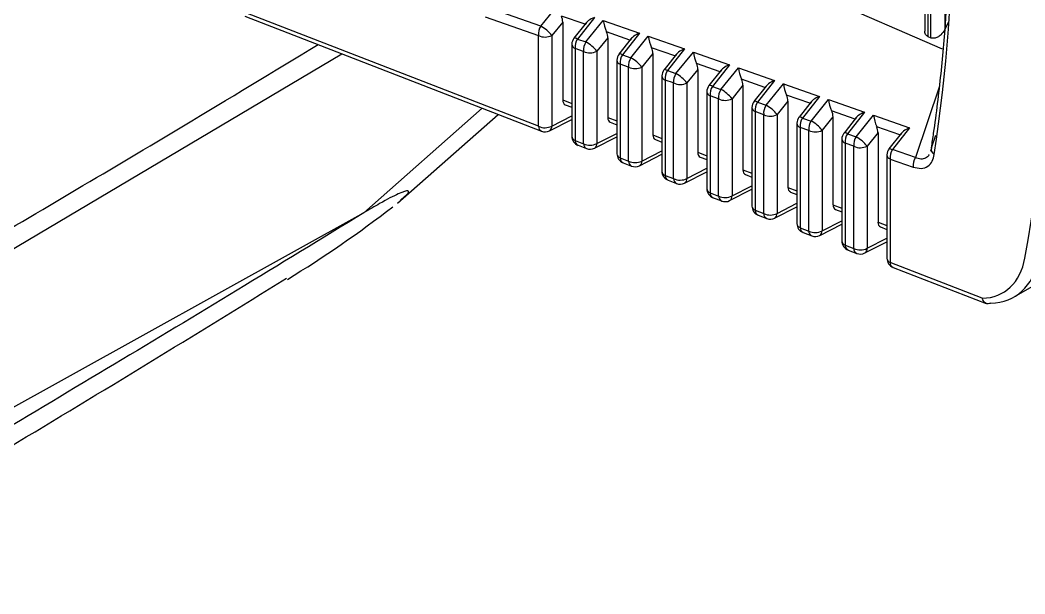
# Model space of a CAD drawing. Extents: x 11 to 120, y 2 to 94.
# Drawn here: x 90.513 to 91.543, y 71.509 to 72.098 of the extents above; entities that cross this region are included whole.
import ezdxf

# ---------------------------------------------------------------- set-up
doc = ezdxf.new("R2010")
doc.units = 0
doc.header["$MEASUREMENT"] = 0
doc.layers.add('OBJECT', color=7, linetype='CONTINUOUS')

msp = doc.modelspace()

# ---------------------------------------------------------------- linework, layer by layer
at = {"layer": 'OBJECT'}
for p, q in [((91.4402, 72.5258), (91.4402, 72.086)), ((91.4432, 72.5207), (91.4432, 72.0808)), ((91.4465, 72.0793), (91.4465, 72.5113)), ((91.1424, 72.2055), (91.4581, 72.068)), ((91.4606, 72.1174), (91.4606, 72.0876)), ((91.0442, 71.9886), (90.7399, 72.1067)), ((91.0466, 72.0913), (90.9921, 72.1104)), ((91.0466, 72.0913), (91.0645, 72.1133)), ((90.743, 72.1016), (91.0473, 71.9836)), ((90.9897, 72.1007), (91.0442, 72.0816)), ((91.0691, 72.0955), (91.0579, 72.0818)), ((91.0919, 72.0932), (91.0677, 72.1017)), ((91.0691, 72.0955), (91.0691, 72.0156)), ((91.0931, 72.0947), (91.0806, 72.0789)), ((91.1017, 72.1003), (91.0841, 72.0781)), ((91.0928, 72.0751), (91.1106, 72.0971)), ((91.1106, 72.0971), (91.1478, 72.0841)), ((91.138, 72.077), (91.1139, 72.0855)), ((91.0442, 71.9886), (91.0442, 72.0816)), ((91.0579, 72.0818), (91.0579, 71.9888)), ((91.0841, 72.0781), (91.0928, 72.0751)), ((91.1152, 72.0793), (91.1041, 72.0655)), ((91.1152, 72.0793), (91.1152, 71.9977)), ((91.1392, 72.0785), (91.1267, 72.0627)), ((91.1478, 72.0841), (91.1303, 72.0619)), ((91.139, 72.0589), (91.1568, 72.0809)), ((91.1568, 72.0809), (91.194, 72.0679)), ((91.4432, 72.0808), (91.4465, 72.0793)), ((91.0784, 72.0727), (91.0784, 71.9784)), ((91.0904, 72.0654), (91.0817, 72.0684)), ((91.0817, 72.0684), (91.0817, 71.9741)), ((91.0904, 71.9707), (91.0904, 72.0654)), ((91.1041, 72.0655), (91.1041, 71.9709)), ((91.1841, 72.0608), (91.16, 72.0692)), ((91.194, 72.0679), (91.1764, 72.0457)), ((91.1851, 72.0427), (91.203, 72.0647)), ((91.203, 72.0647), (91.2401, 72.0517)), ((90.2313, 71.7002), (90.8426, 72.063)), ((91.1246, 72.0565), (91.1246, 71.9605)), ((91.1303, 72.0619), (91.139, 72.0589)), ((91.1614, 72.0631), (91.1502, 72.0493)), ((91.1614, 72.0631), (91.1614, 71.9798)), ((91.1854, 72.0623), (91.1729, 72.0465)), ((91.1366, 72.0492), (91.1279, 72.0522)), ((91.1279, 72.0522), (91.1279, 71.9562)), ((91.1366, 71.9528), (91.1366, 72.0492)), ((91.1502, 72.0493), (91.1502, 71.953)), ((91.1764, 72.0457), (91.1851, 72.0427)), ((91.2076, 72.0469), (91.1964, 72.0331)), ((91.2303, 72.0446), (91.2062, 72.053)), ((91.2076, 72.0469), (91.2076, 71.9619)), ((91.2315, 72.0461), (91.219, 72.0303)), ((91.2401, 72.0517), (91.2225, 72.0295)), ((91.2313, 72.0264), (91.2492, 72.0485)), ((91.2492, 72.0485), (91.2862, 72.0355)), ((91.1707, 72.0403), (91.1707, 71.9426)), ((91.1827, 72.033), (91.174, 72.036)), ((91.174, 72.036), (91.174, 71.9383)), ((91.1827, 71.9349), (91.1827, 72.033)), ((91.1964, 72.0331), (91.1964, 71.9351)), ((91.2764, 72.0284), (91.2524, 72.0368)), ((91.2862, 72.0355), (91.2687, 72.0133)), ((91.2168, 72.0241), (91.2168, 71.9247)), ((91.2225, 72.0295), (91.2313, 72.0264)), ((91.2538, 72.0307), (91.2426, 72.0169)), ((91.2538, 72.0307), (91.2538, 71.944)), ((91.2776, 72.0299), (91.2651, 72.0141)), ((91.2775, 72.0102), (91.2954, 72.0323)), ((91.2954, 72.0323), (91.3324, 72.0193)), ((91.4552, 72.0298), (91.4306, 71.9565)), ((91.0691, 72.0156), (91.0784, 72.0119)), ((91.2289, 72.0167), (91.2201, 72.0198)), ((91.2201, 72.0198), (91.2201, 71.9204)), ((91.2289, 71.917), (91.2289, 72.0167)), ((91.2426, 72.0169), (91.2426, 71.9172)), ((91.2687, 72.0133), (91.2775, 72.0102)), ((91.2999, 72.0145), (91.2888, 72.0007)), ((91.3225, 72.0122), (91.2986, 72.0206)), ((91.2999, 72.0145), (91.2999, 71.926)), ((91.3238, 72.0137), (91.3113, 71.9979)), ((91.3324, 72.0193), (91.3148, 71.9971)), ((91.3237, 71.994), (91.3415, 72.0161)), ((91.3415, 72.0161), (91.3785, 72.0031)), ((90.9865, 72.0072), (90.8653, 71.8999)), ((91.0716, 72.0107), (91.0784, 72.0081)), ((91.263, 72.0079), (91.263, 71.9068)), ((91.2751, 72.0005), (91.2663, 72.0036)), ((91.2663, 72.0036), (91.2663, 71.9025)), ((91.3687, 71.996), (91.3447, 72.0044)), ((91.3785, 72.0031), (91.361, 71.9809)), ((90.8995, 71.9097), (91.0028, 72.0008)), ((91.0554, 71.984), (91.0784, 71.9957)), ((91.0579, 71.9888), (91.0784, 71.9993)), ((91.1152, 71.9977), (91.1246, 71.9941)), ((91.1178, 71.9928), (91.1246, 71.9902)), ((91.2751, 71.8991), (91.2751, 72.0005)), ((91.2888, 72.0007), (91.2888, 71.8993)), ((91.3091, 71.9917), (91.3091, 71.8889)), ((91.3148, 71.9971), (91.3237, 71.994)), ((91.3461, 71.9983), (91.335, 71.9845)), ((91.3461, 71.9983), (91.3461, 71.9081)), ((91.3699, 71.9975), (91.3574, 71.9817)), ((91.3698, 71.9778), (91.3877, 71.9999)), ((91.3877, 71.9999), (91.4246, 71.9869)), ((91.1041, 71.9709), (91.1246, 71.9813)), ((91.3213, 71.9843), (91.3124, 71.9874)), ((91.3124, 71.9874), (91.3124, 71.8846)), ((91.3213, 71.8812), (91.3213, 71.9843)), ((91.335, 71.9845), (91.335, 71.8814)), ((91.3923, 71.9821), (91.3811, 71.9683)), ((91.4148, 71.9798), (91.3909, 71.9882)), ((91.3923, 71.9821), (91.3923, 71.8902)), ((91.416, 71.9813), (91.4035, 71.9655)), ((91.4246, 71.9869), (91.4071, 71.9647)), ((91.0817, 71.9741), (91.0904, 71.9707)), ((91.1016, 71.9661), (91.1246, 71.9778)), ((91.1614, 71.9798), (91.1707, 71.9762)), ((91.164, 71.9749), (91.1707, 71.9723)), ((91.3552, 71.9755), (91.3552, 71.871)), ((91.3674, 71.9681), (91.3585, 71.9712)), ((91.3585, 71.9712), (91.3585, 71.8668)), ((91.361, 71.9809), (91.3698, 71.9778)), ((91.4471, 71.9666), (91.4515, 71.9796)), ((91.0848, 71.9691), (91.0934, 71.9657)), ((91.1502, 71.953), (91.1707, 71.9634)), ((91.2076, 71.9619), (91.2168, 71.9583)), ((91.3674, 71.8633), (91.3674, 71.9681)), ((91.3811, 71.9683), (91.3811, 71.8635)), ((91.4306, 71.9565), (91.4071, 71.9647)), ((91.4464, 71.9649), (91.4459, 71.9633)), ((91.4466, 71.9658), (91.4461, 71.9632)), ((91.1279, 71.9562), (91.1366, 71.9528)), ((91.1309, 71.9512), (91.1396, 71.9478)), ((91.1478, 71.9482), (91.1707, 71.9599)), ((91.2101, 71.957), (91.2168, 71.9544)), ((91.4014, 71.9593), (91.4014, 71.8532)), ((91.4047, 71.955), (91.4047, 71.8489)), ((91.4047, 71.955), (91.4282, 71.9468)), ((91.1939, 71.9303), (91.2168, 71.9419)), ((91.1964, 71.9351), (91.2168, 71.9455)), ((91.2538, 71.944), (91.263, 71.9404)), ((91.174, 71.9383), (91.1827, 71.9349)), ((91.1771, 71.9333), (91.1858, 71.9299)), ((91.2563, 71.9391), (91.263, 71.9365)), ((91.2201, 71.9204), (91.2289, 71.917)), ((91.2401, 71.9124), (91.263, 71.924)), ((91.2426, 71.9172), (91.263, 71.9275)), ((91.2999, 71.926), (91.3091, 71.9225)), ((91.3025, 71.9212), (91.3091, 71.9187)), ((91.2232, 71.9154), (91.232, 71.912)), ((91.2888, 71.8993), (91.3091, 71.9096)), ((90.8653, 71.8999), (90.2449, 71.5555)), ((91.2663, 71.9025), (91.2751, 71.8991)), ((91.2863, 71.8945), (91.3091, 71.9061)), ((91.3461, 71.9081), (91.3552, 71.9046)), ((91.3487, 71.9033), (91.3552, 71.9008)), ((91.2693, 71.8975), (91.2782, 71.8941)), ((91.335, 71.8814), (91.3552, 71.8917)), ((91.3923, 71.8902), (91.4014, 71.8867)), ((91.3124, 71.8846), (91.3213, 71.8812)), ((91.3155, 71.8796), (91.3243, 71.8762)), ((91.3325, 71.8766), (91.3552, 71.8881)), ((91.3949, 71.8854), (91.4014, 71.8829)), ((91.3787, 71.8587), (91.4014, 71.8702)), ((91.3811, 71.8635), (91.4014, 71.8738)), ((91.3585, 71.8668), (91.3674, 71.8633)), ((91.3616, 71.8617), (91.3705, 71.8583)), ((91.5319, 71.8136), (91.6186, 71.8636)), ((91.4992, 71.8122), (91.4047, 71.8489)), ((91.4078, 71.8438), (91.5033, 71.8068)), ((91.5077, 71.8072), (91.5079, 71.8073))]:
    msp.add_line(p, q, dxfattribs=at)
at = {"layer": 'OBJECT', "flags": 128}
for points in [[(91.0841, 72.0781), (91.083, 72.0786), (91.082, 72.079), (91.0813, 72.0791), (91.0808, 72.079), (91.0806, 72.0789)], [(91.1303, 72.0619), (91.1291, 72.0625), (91.1282, 72.0628), (91.1274, 72.0629), (91.1269, 72.0628), (91.1267, 72.0627)], [(91.1764, 72.0457), (91.1753, 72.0463), (91.1743, 72.0466), (91.1735, 72.0467), (91.173, 72.0467), (91.1729, 72.0465)], [(91.2225, 72.0295), (91.2214, 72.0301), (91.2204, 72.0304), (91.2197, 72.0305), (91.2192, 72.0305), (91.219, 72.0303)], [(91.2687, 72.0133), (91.2675, 72.0139), (91.2666, 72.0142), (91.2658, 72.0143), (91.2653, 72.0143), (91.2651, 72.0141)], [(91.3148, 71.9971), (91.3137, 71.9977), (91.3127, 71.998), (91.312, 71.9982), (91.3114, 71.9981), (91.3113, 71.9979)], [(91.361, 71.9809), (91.3598, 71.9815), (91.3588, 71.9818), (91.3581, 71.982), (91.3576, 71.9819), (91.3574, 71.9817)], [(91.4035, 71.9655), (91.4037, 71.9657), (91.4042, 71.9658), (91.405, 71.9656), (91.4059, 71.9653), (91.4071, 71.9647)]]:
    msp.add_lwpolyline(points, dxfattribs=at)
at = {"layer": 'OBJECT'}
for centre, radius, start, end in [((91.059, 72.0831), 0.0149, 146.4441, 185.6905), ((91.0273, 72.057), 0.0394, 39.0368, 60.6547), ((91.0509, 72.0956), 0.0155, 244.5111, 296.9454), ((91.0884, 72.0727), 0.01, 141.6473, 180), ((91.0965, 72.0699), 0.0149, 146.4466, 185.687), ((91.1052, 72.0668), 0.0149, 146.4418, 185.6891), ((91.0735, 72.0407), 0.0394, 39.0364, 60.6551), ((91.0834, 72.0731), 0.00502, 184.958, 250.352), ((91.097, 72.0794), 0.0155, 244.511, 296.9449), ((91.1346, 72.0565), 0.01, 141.6473, 180), ((91.1296, 72.0569), 0.00502, 184.9403, 250.3697), ((91.1427, 72.0537), 0.0149, 146.4451, 185.6885), ((91.1514, 72.0506), 0.0149, 146.4441, 185.6905), ((91.1197, 72.0245), 0.0394, 39.0384, 60.654), ((91.1432, 72.0632), 0.0155, 244.511, 296.9459), ((91.1807, 72.0403), 0.01, 141.6473, 180), ((91.1888, 72.0375), 0.0149, 146.4403, 185.6933), ((91.1757, 72.0407), 0.00501, 184.9377, 250.3723), ((91.1975, 72.0344), 0.0149, 146.4425, 185.6884), ((91.1894, 72.047), 0.0155, 244.511, 296.9449), ((91.1658, 72.0083), 0.0394, 39.0366, 60.6549), ((91.2268, 72.0241), 0.01, 141.6473, 180), ((91.2218, 72.0245), 0.00501, 184.9374, 250.3707), ((91.2349, 72.0213), 0.0149, 146.4436, 185.6873), ((91.2437, 72.0182), 0.0149, 146.4444, 185.6892), ((91.212, 71.9921), 0.0394, 39.039, 60.6525), ((91.2356, 72.0307), 0.0155, 244.5119, 296.9451), ((91.273, 72.0079), 0.01, 141.6473, 180), ((91.2811, 72.0051), 0.0149, 146.4471, 185.6865), ((91.268, 72.0084), 0.00502, 184.958, 250.352), ((91.2899, 72.002), 0.0149, 146.4425, 185.6894), ((91.2582, 71.9759), 0.0394, 39.0372, 60.6542), ((91.2818, 72.0145), 0.0155, 244.5099, 296.9455), ((91.3191, 71.9917), 0.01, 141.6473, 180), ((91.3141, 71.9922), 0.00502, 184.9403, 250.3697), ((91.3272, 71.9889), 0.0149, 146.444, 185.6895), ((91.3361, 71.9858), 0.0149, 146.4451, 185.6885), ((91.3044, 71.9597), 0.0394, 39.0401, 60.6514), ((91.0509, 72.0026), 0.0155, 244.5111, 296.9454), ((91.0499, 71.9887), 0.00568, 180.1492, 242.6743), ((91.0509, 71.9929), 0.01, 248.8055, 296.9342), ((91.0526, 71.9885), 0.00535, 302.3692, 2.97), ((91.3279, 71.9983), 0.0155, 244.5122, 296.9448), ((91.3652, 71.9755), 0.01, 141.6473, 180), ((91.0884, 71.9784), 0.01, 180, 248.8055), ((91.0836, 71.9789), 0.00517, 186.0146, 249.2954), ((91.0874, 71.9741), 0.00568, 180.1463, 242.6795), ((91.3602, 71.976), 0.00501, 184.9374, 250.3707), ((91.3734, 71.9727), 0.0149, 146.4425, 185.6884), ((91.3822, 71.9696), 0.0149, 146.4427, 185.6893), ((91.3505, 71.9435), 0.0394, 39.0388, 60.6535), ((91.097, 71.9847), 0.0155, 244.511, 296.9449), ((91.0961, 71.9708), 0.00568, 180.1463, 242.6795), ((91.0971, 71.975), 0.01, 248.8055, 296.9342), ((91.0987, 71.9706), 0.00535, 302.385, 2.9575), ((91.3741, 71.9821), 0.0155, 244.5099, 296.946), ((91.4114, 71.9593), 0.01, 141.6473, 180), ((91.4195, 71.9565), 0.0149, 146.4436, 185.6873), ((91.4526, 71.9649), 0.0058, 162.8984, 242.8241), ((91.1346, 71.9605), 0.01, 180, 248.8055), ((91.1297, 71.961), 0.00516, 185.9995, 249.3105), ((91.1336, 71.9562), 0.00568, 180.1494, 242.6765), ((91.1432, 71.9668), 0.0155, 244.511, 296.9459), ((91.1422, 71.9528), 0.00568, 180.1492, 242.6743), ((91.1449, 71.9527), 0.00535, 302.3868, 2.9557), ((91.4065, 71.9599), 0.00517, 186.0162, 249.2938), ((91.443, 71.9483), 0.0149, 146.4427, 185.6893), ((91.1432, 71.9571), 0.01, 248.8055, 296.9342), ((91.1807, 71.9426), 0.01, 180, 248.8055), ((91.1758, 71.9431), 0.00516, 185.9995, 249.3105), ((91.1797, 71.9383), 0.00568, 180.1494, 242.6765), ((91.1894, 71.9489), 0.0155, 244.511, 296.9449), ((91.1884, 71.9349), 0.00568, 180.1478, 242.678), ((91.1894, 71.9392), 0.01, 248.8055, 296.9342), ((91.1911, 71.9348), 0.00535, 302.3863, 2.9576), ((91.2268, 71.9247), 0.01, 180, 248.8055), ((91.222, 71.9253), 0.00516, 185.9978, 249.3103), ((91.2258, 71.9204), 0.00568, 180.1463, 242.6795), ((91.2356, 71.931), 0.0155, 244.5119, 296.9451), ((91.2346, 71.917), 0.00568, 180.1463, 242.6795), ((91.2356, 71.9213), 0.01, 248.8055, 296.9342), ((91.2373, 71.9169), 0.00535, 302.3868, 2.9557), ((90.1768, 72.8314), 1.1712, 301.3846, 307.8126), ((91.273, 71.9068), 0.01, 180, 248.8055), ((91.2681, 71.9074), 0.00517, 186.0162, 249.2938), ((91.272, 71.9025), 0.00568, 180.1463, 242.6795), ((91.2818, 71.9131), 0.0155, 244.5099, 296.9455), ((91.2808, 71.8991), 0.00568, 180.1521, 242.6714), ((91.2834, 71.899), 0.00535, 302.3837, 2.9555), ((91.2818, 71.9034), 0.01, 248.8055, 296.9342), ((91.3191, 71.8889), 0.01, 180, 248.8055), ((91.3142, 71.8895), 0.00516, 185.9995, 249.3105), ((91.3181, 71.8847), 0.00568, 180.1494, 242.6765), ((91.3279, 71.8952), 0.0155, 244.5122, 296.9448), ((91.3269, 71.8812), 0.00568, 180.1463, 242.6795), ((91.3296, 71.8811), 0.00535, 302.385, 2.9575), ((91.3279, 71.8855), 0.01, 248.8055, 296.9342), ((91.3652, 71.871), 0.01, 180, 248.8055), ((91.3604, 71.8716), 0.00516, 185.9992, 249.3089), ((91.3642, 71.8668), 0.00568, 180.1547, 242.6734), ((91.3741, 71.8773), 0.0155, 244.5099, 296.946), ((91.3731, 71.8633), 0.00568, 180.1492, 242.6743), ((91.3741, 71.8676), 0.01, 248.8055, 296.9342), ((91.3758, 71.8632), 0.00535, 302.37, 2.9678), ((91.4114, 71.8532), 0.01, 180, 248.8055), ((91.4065, 71.8537), 0.00517, 186.0162, 249.2938), ((91.4102, 71.8488), 0.00554, 179.2502, 243.5756)]:
    msp.add_arc(centre, radius, start, end, dxfattribs=at)
for centre, major_axis, ratio, start_param, end_param in [((89.9028, 73.0359), (-1.2131, 1.885), 0.606975, 3.716007, 4.079515), ((89.8535, 73.0615), (-1.1759, 1.8255), 0.606958, 3.742743, 4.051772), ((91.0616, 72.0991), (-0.00441, 0.00973), 0.616481, 4.078004, 4.695736), ((91.106, 72.0949), (0.014, 0.0041), 0.443879, 1.75013, 2.804542), ((91.1149, 72.0917), (-0.0033, 0.0116), 0.259069, 1.012856, 2.067267), ((91.4286, 72.1021), (0.0302, 0.0522), 0.581784, 4.770172, 4.942478), ((91.1078, 72.0829), (-0.00441, 0.00973), 0.616481, 4.078004, 4.695736), ((91.1521, 72.0787), (0.014, 0.0041), 0.443879, 1.75013, 2.804542), ((91.1611, 72.0755), (-0.0033, 0.0116), 0.259069, 1.012856, 2.067267), ((91.154, 72.0667), (-0.00441, 0.00973), 0.616481, 4.078004, 4.695736), ((91.1982, 72.0625), (0.014, 0.0041), 0.443879, 1.75013, 2.804542), ((91.2073, 72.0593), (-0.0033, 0.0116), 0.259069, 1.012856, 2.067267), ((91.2001, 72.0505), (-0.00441, 0.00973), 0.616481, 4.078004, 4.695736), ((91.2444, 72.0463), (0.014, 0.0041), 0.443879, 1.75013, 2.804542), ((91.2535, 72.0431), (-0.0033, 0.0116), 0.259069, 1.012856, 2.067267), ((91.2463, 72.0343), (-0.00441, 0.00973), 0.616481, 4.078004, 4.695736), ((91.2905, 72.0301), (0.014, 0.0041), 0.443879, 1.75013, 2.804542), ((91.2996, 72.0269), (-0.0033, 0.0116), 0.259069, 1.012856, 2.067267), ((91.0762, 72.0197), (0.00507, 0.00872), 0.578158, 2.358857, 3.232629), ((91.2925, 72.0181), (-0.00441, 0.00973), 0.616481, 4.078004, 4.695736), ((91.3366, 72.0139), (0.014, 0.0041), 0.443879, 1.75013, 2.804542), ((91.3458, 72.0107), (-0.0033, 0.0116), 0.259069, 1.012856, 2.067267), ((91.3387, 72.0019), (-0.00441, 0.00973), 0.616481, 4.078004, 4.695736), ((91.3828, 71.9977), (0.014, 0.0041), 0.443879, 1.75013, 2.804542), ((91.1224, 72.0018), (0.00507, 0.00872), 0.578158, 2.358857, 3.232629), ((91.392, 71.9945), (-0.0033, 0.0116), 0.259069, 1.012856, 2.067267), ((91.3848, 71.9856), (-0.00441, 0.00973), 0.616481, 4.078004, 4.695736), ((91.4289, 71.9815), (0.014, 0.0041), 0.443879, 1.75013, 2.804542), ((91.1686, 71.9839), (0.00507, 0.00872), 0.578158, 2.358857, 3.232629), ((91.2147, 71.966), (0.00507, 0.00872), 0.578158, 2.358857, 3.232629), ((91.2609, 71.9481), (0.00507, 0.00872), 0.578158, 2.358857, 3.232629), ((91.3071, 71.9302), (0.00507, 0.00872), 0.578158, 2.358857, 3.232629), ((91.3533, 71.9123), (0.00507, 0.00872), 0.578158, 2.358857, 3.232629), ((91.3994, 71.8944), (0.00507, 0.00872), 0.578158, 2.358857, 3.232629), ((91.4623, 71.9116), (-0.0596, 0.0926), 0.606975, 2.794473, 3.716007), ((91.469, 71.9158), (-0.0646, 0.1012), 0.604584, 2.782059, 3.71868)]:
    msp.add_ellipse(centre, major_axis=major_axis, ratio=ratio, start_param=start_param, end_param=end_param, dxfattribs=at)
for points, knots in [([(91.4471, 71.9666), (91.4478, 71.9716), (91.4516, 71.9966), (91.462, 72.0813), (91.4665, 72.1698), (91.4661, 72.2609), (91.4641, 72.3528), (91.4543, 72.4426), (91.4471, 72.5096)], [0, 0, 0, 0, 0.029968, 0.149857, 0.5, 0.529968, 0.649857, 1, 1, 1, 1]), ([(91.4432, 72.0808), (91.4426, 72.0811), (91.4414, 72.0818), (91.4404, 72.0837), (91.4403, 72.0852), (91.4403, 72.086)], [0, 0, 0, 0, 0.338304, 0.676578, 1, 1, 1, 1]), ([(91.4606, 72.0876), (91.4594, 72.0858), (91.4574, 72.0827), (91.4535, 72.0799), (91.4502, 72.0788), (91.4479, 72.0788), (91.4469, 72.0792), (91.4465, 72.0793)], [0, 0, 0, 0, 0.345934, 0.577476, 0.767312, 0.927998, 1, 1, 1, 1]), ([(90.2389, 71.7299), (90.3127, 71.7727), (90.4603, 71.8584), (90.6534, 71.9727), (90.7723, 72.0446), (90.8183, 72.0724)], [0, 0, 0, 0, 0.380247, 0.760471, 1, 1, 1, 1]), ([(91.4282, 71.9468), (91.431, 71.9461), (91.4367, 71.9447), (91.4436, 71.9471), (91.4482, 71.9523), (91.4494, 71.9574), (91.4499, 71.9597)], [0, 0, 0, 0, 0.2618794, 0.5244054, 0.7764165, 1, 1, 1, 1]), ([(91.4446, 71.9598), (91.4446, 71.9597), (91.4439, 71.9577), (91.441, 71.9558), (91.4363, 71.9544), (91.4325, 71.9558), (91.4306, 71.9565)], [0, 0, 0, 0, 0.018523, 0.33801, 0.658004, 1, 1, 1, 1]), ([(90.9028, 71.913), (90.9048, 71.9147), (90.9116, 71.9204), (90.9119, 71.9235), (90.9027, 71.9208), (90.885, 71.9116), (90.8708, 71.9032), (90.8653, 71.8999)], [0, 0, 0, 0, 0.100168, 0.350187, 0.610611, 0.848816, 1, 1, 1, 1]), ([(90.8653, 71.8999), (90.8219, 71.8734), (90.7367, 71.8212), (90.6084, 71.7439), (90.4808, 71.6677), (90.3561, 71.5942), (90.2746, 71.547), (90.2357, 71.5244)], [0, 0, 0, 0, 0.206023, 0.404822, 0.608638, 0.812834, 1, 1, 1, 1]), ([(90.244, 71.5091), (90.33, 71.5588), (90.5122, 71.6642), (90.6914, 71.7746), (90.786, 71.8329)], [0, 0, 0, 0, 0.47183, 1, 1, 1, 1]), ([(91.5077, 71.8072), (91.5069, 71.8069), (91.5053, 71.8063), (91.503, 71.8067), (91.501, 71.8082), (91.4998, 71.8102), (91.4994, 71.8116), (91.4992, 71.8121), (91.4992, 71.8122)], [0, 0, 0, 0, 0.2192768, 0.4385033, 0.6592408, 0.8829816, 0.9858182, 1, 1, 1, 1])]:
    msp.add_open_spline(points, degree=3, knots=knots, dxfattribs=at)

doc.saveas('drawing.dxf')
